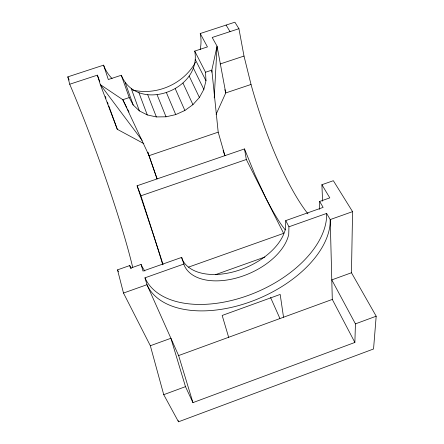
<?xml version="1.0" encoding="UTF-8"?>
<svg xmlns="http://www.w3.org/2000/svg" width="444" height="444" viewBox="0 0 444 444"><rect width="100%" height="100%" fill="white"/><g stroke="black" fill="none" stroke-linecap="round" stroke-linejoin="round"><path stroke-width="0.67" d="M131.185 268.648L129.748 265.556L117.516 269.863L123.488 293.046L150.338 345.737L163.736 394.683L178.505 421.8L373.548 348.984L376.185 316.206L351.465 272.755L352.564 211.638L333.344 180.702L321.906 184.715L322.56 201.171M321.906 184.715L329.803 197.874L319.674 201.448L323.127 207.387L285.747 220.601L285.586 228.216A55.778 33.322 -23.3 0 1 236.036 271.134A55.778 33.322 -23.3 0 1 181.962 258.769L181.701 257.387L143.007 271.068L141.075 264.435L130.469 268.176L129.748 265.556M285.747 220.601L288.95 226.79L288.739 234.382A56.283 33.145 -23.3 0 1 238.633 277.395A56.283 33.145 -23.3 0 1 184.26 265.362L181.701 257.387M150.338 345.737L170.901 338.278L185.481 386.646L192.946 402.625L354.873 342.446L355.433 323.87L331.79 279.892L351.465 272.755M214.23 97.852L217.049 46.182L212.188 37.474L238.922 28.705L244 56.061L251.027 84.46A141.248 33.75 72.5 0 0 307.997 213.903M132.745 267.521A144.755 12.787 70.2 0 0 69.708 84.227L67.815 76.862L103.58 65.157L108.308 79.526L121.295 75.252C137.29 113.797 202.109 90.199 194.727 51.088L207.442 46.903L200.233 33.533L234.882 22.2L238.922 28.705M121.295 75.252L129.226 97.575L133.206 105L139.377 110.895L147.275 114.935L156.355 116.927L166.034 116.805L175.73 114.608L184.876 110.478L192.929 104.656L199.395 97.48L203.852 89.349L205.972 80.758L205.533 72.233L194.727 51.088M216.078 114.352L225.757 92.94L217.049 46.182L211.827 70.146L211.871 72.217M163.736 394.683L185.481 386.646M355.433 323.87L376.185 316.206M184.01 263.986L144.977 277.822L146.975 284.698L178.621 355.566L332.295 299.423L330.225 219.575L326.645 213.425L288.95 226.79M215.318 274.725L264.863 257.032M188.578 267.105L283.616 233.361L246.32 159.501L244.505 148.934L137.096 185.775L154.162 237.085A144.167 4.995 70.6 0 1 162.743 264.807M123.488 293.046L146.975 284.698A98.318 57.326 -23.3 0 0 249.672 302.064A98.318 57.326 -23.3 0 0 330.225 219.575L352.564 211.638M137.096 185.775L140.931 195.798L246.32 159.501M205.533 72.233L211.827 70.146L218.193 132.168L149.067 155.666L122.805 99.711L100.333 84.626L97.375 75.153L69.708 84.227M251.027 84.46L225.757 92.94L224.869 89.649M220.085 63.992L244 56.061M129.226 97.575L122.805 99.711L126.818 107.753M142.13 140.393L100.333 84.626L117.305 129.315L143.823 143.612M226.096 25.075L230.031 31.624M332.295 299.423L354.873 342.446M195.277 59.535L205.972 80.758M127.434 108.991L128.976 112.082M117.516 269.863L118.431 271.706M193.351 68.026L203.852 89.349M189.15 76.035L199.395 97.48M285.281 229.92A141.786 26.579 72.1 0 1 265.839 198.007L255.011 174.808L244.505 148.934M182.989 83.084L192.929 104.656M270.585 297.558L279.864 318.365M175.269 88.761L184.876 110.478M67.815 76.862L69.17 80.048M166.467 92.746L175.73 114.608M157.104 94.805L166.034 116.805M147.735 94.805L156.355 116.927M154.162 237.085L163.076 264.569M138.928 92.707L147.275 114.935M97.375 75.153L99.789 81.624M105.278 96.342L105.988 98.252M131.246 88.589L139.377 110.895M107.415 102.087L108.12 104.035M108.824 105.977L117.305 129.315M125.214 82.662L133.206 105M223.099 150.499L224.93 155.65L218.193 132.168M147.941 152.497L157.093 178.915L147.802 152.259M140.931 195.798L154.24 237.274M178.621 355.566L192.946 402.625M228.649 337.29L222.178 315.451L280.181 294.433L283.527 317.238M178.127 420.468L178.505 421.8M319.674 201.448A95.693 58.22 -23.3 0 1 319.28 209.368M144.872 271.045A95.693 58.22 -23.3 0 1 141.075 264.435M326.645 213.425A97.425 57.648 -23.3 0 1 247.086 295.837A97.425 57.648 -23.3 0 1 144.977 277.822M200.233 33.533A51.049 43.329 -24.1 0 1 200.177 49.545M195.549 62.138A51.049 43.329 -24.1 0 1 132.351 89.916M112.06 78.549A51.049 43.329 -24.1 0 1 103.58 65.157"/></g></svg>
